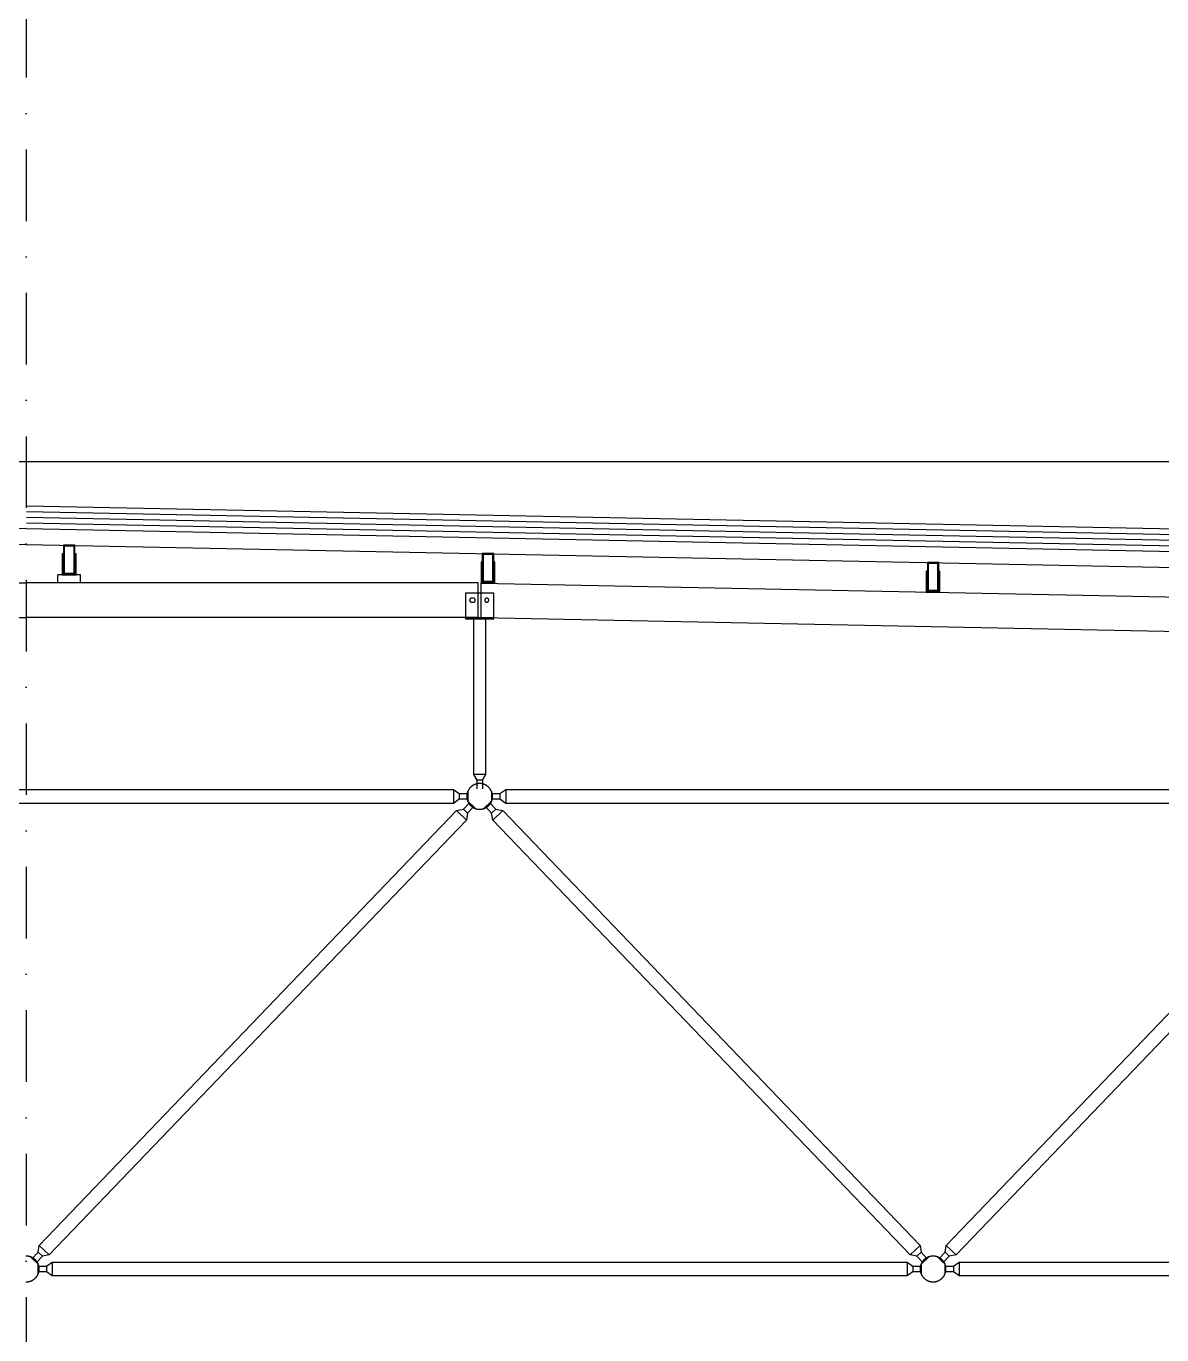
# Model space of a CAD drawing. Header units: centimetres. Extents: x 77182 to 116086, y 20619 to 33555.
# Drawn here: x 84609 to 85005.6, y 22535.4 to 22992.4 of the extents above; entities that cross this region are included whole.
import ezdxf

# ---------------------------------------------------------------- set-up
doc = ezdxf.new("R2010")
doc.units = ezdxf.units.CM
doc.header["$LTSCALE"] = 100
doc.linetypes.add('DASHDOT2', pattern=[0.5, 0.25, -0.125, 0, -0.125])
doc.linetypes.add('HIDDEN', pattern=[9.525, 6.35, -3.175])
for name, color, linetype in [('A-ANNO-GRID', 155, 'DASHDOT2'), ('A-ELEV-01', 255, 'Continuous'), ('A-ELEV-02', 253, 'Continuous'), ('A-WALL-INSL', 249, 'Continuous'), ('A-WALL-SNWPNL', 200, 'Continuous'), ('S-STEL', 3, 'Continuous')]:
    doc.layers.add(name, color=color, linetype=linetype)
doc.linetypes.add('BATTING', pattern='A,0.00254,-2.54,[134,ltypeshp.shx,S=2.54,R=0,X=-2.54,Y=0],-5.08,[134,ltypeshp.shx,S=2.54,R=180,X=2.54,Y=0],-2.54', length=10.16254)

msp = doc.modelspace()

# ---------------------------------------------------------------- linework, layer by layer
at = {"layer": 'A-ANNO-GRID'}
msp.add_line((84609.07, 23450.33), (84609.07, 21881.86), dxfattribs=at)
at = {"layer": 'A-ELEV-01'}
for points in [[(84609.04, 22811.41), (81834.04, 22755.91)], [(84609.04, 22811.41), (87384.04, 22755.91)], [(84451.21, 22797.94), (84609.04, 22797.94)], [(84766.88, 22797.94), (84609.04, 22797.94)], [(84628.04, 22800.81), (84620.04, 22800.81)], [(84620.04, 22797.94), (84620.04, 22800.81)], [(84628.04, 22797.94), (84628.04, 22800.81)], [(84766.88, 22794.44), (84766.88, 22797.94)], [(84767.88, 22794.44), (84767.88, 22797.94)], [(84767.88, 22797.93), (87304.72, 22747.19)], [(84451.21, 22785.94), (84609.04, 22785.94)], [(84766.88, 22785.94), (84609.04, 22785.94)], [(84767.88, 22785.93), (87304.72, 22735.19)]]:
    msp.add_lwpolyline(points, dxfattribs=at)
at = {"layer": 'A-ELEV-01', "linetype": 'HIDDEN', "ltscale": 0.05}
for points in [[(84766.88, 22785.95), (84766.88, 22794.44)], [(84767.88, 22785.92), (84767.88, 22794.44)]]:
    msp.add_lwpolyline(points, dxfattribs=at)
at = {"layer": 'A-ELEV-02'}
msp.add_line((81699.44, 22840.41), (87518.64, 22840.41), dxfattribs=at)
for points in [[(84626.14, 22801.11), (84621.94, 22801.11), (84621.94, 22808.11), (84621.64, 22808.11), (84621.64, 22800.81), (84626.44, 22800.81), (84626.44, 22808.11), (84626.14, 22808.11)], [(84772.38, 22798.23), (84768.18, 22798.23), (84768.18, 22805.23), (84767.88, 22805.23), (84767.88, 22797.93), (84772.68, 22797.93), (84772.68, 22805.23), (84772.38, 22805.23)], [(84927.81, 22795.08), (84923.61, 22795.08), (84923.61, 22802.08), (84923.31, 22802.08), (84923.31, 22794.78), (84928.11, 22794.78), (84928.11, 22802.08), (84927.81, 22802.08)], [(84772.38, 22794.44), (84762.38, 22794.44), (84762.38, 22785.44), (84772.38, 22785.44)], [(84770.58, 22791.94), (84770.58, 22791.95), (84770.58, 22791.97), (84770.57, 22791.98), (84770.57, 22792), (84770.57, 22792.02), (84770.57, 22792.03), (84770.57, 22792.05), (84770.56, 22792.07), (84770.56, 22792.08), (84770.56, 22792.1), (84770.55, 22792.11), (84770.55, 22792.13), (84770.54, 22792.15), (84770.54, 22792.16), (84770.53, 22792.18), (84770.53, 22792.2), (84770.52, 22792.21), (84770.51, 22792.23), (84770.51, 22792.24), (84770.5, 22792.26), (84770.49, 22792.27), (84770.48, 22792.29), (84770.47, 22792.31), (84770.46, 22792.32), (84770.45, 22792.34), (84770.44, 22792.35), (84770.43, 22792.36), (84770.42, 22792.38), (84770.41, 22792.39), (84770.4, 22792.41), (84770.38, 22792.42), (84770.37, 22792.43), (84770.36, 22792.45), (84770.35, 22792.46), (84770.33, 22792.47), (84770.32, 22792.48), (84770.3, 22792.49), (84770.29, 22792.5), (84770.27, 22792.51), (84770.26, 22792.52), (84770.24, 22792.53), (84770.23, 22792.54), (84770.21, 22792.55), (84770.2, 22792.56), (84770.18, 22792.57), (84770.17, 22792.57), (84770.15, 22792.58), (84770.13, 22792.59), (84770.12, 22792.59), (84770.1, 22792.6), (84770.09, 22792.61), (84770.07, 22792.61), (84770.05, 22792.62), (84770.04, 22792.62), (84770.02, 22792.62), (84770, 22792.63), (84769.99, 22792.63), (84769.97, 22792.63), (84769.96, 22792.63), (84769.94, 22792.63), (84769.92, 22792.64), (84769.91, 22792.64), (84769.89, 22792.64), (84769.88, 22792.64), (84769.86, 22792.64), (84769.85, 22792.64), (84769.83, 22792.64), (84769.81, 22792.63), (84769.8, 22792.63), (84769.78, 22792.63), (84769.77, 22792.63), (84769.75, 22792.63), (84769.73, 22792.62), (84769.72, 22792.62), (84769.7, 22792.62), (84769.68, 22792.61), (84769.67, 22792.61), (84769.65, 22792.6), (84769.64, 22792.59), (84769.62, 22792.59), (84769.6, 22792.58), (84769.59, 22792.57), (84769.57, 22792.57), (84769.56, 22792.56), (84769.54, 22792.55), (84769.52, 22792.54), (84769.51, 22792.53), (84769.49, 22792.52), (84769.48, 22792.51), (84769.46, 22792.5), (84769.45, 22792.49), (84769.44, 22792.48), (84769.42, 22792.47), (84769.41, 22792.46), (84769.39, 22792.45), (84769.38, 22792.43), (84769.37, 22792.42), (84769.36, 22792.41), (84769.34, 22792.39), (84769.33, 22792.38), (84769.32, 22792.36), (84769.31, 22792.35), (84769.3, 22792.34), (84769.29, 22792.32), (84769.28, 22792.31), (84769.27, 22792.29), (84769.26, 22792.27), (84769.25, 22792.26), (84769.25, 22792.24), (84769.24, 22792.23), (84769.23, 22792.21), (84769.23, 22792.2), (84769.22, 22792.18), (84769.21, 22792.16), (84769.21, 22792.15), (84769.2, 22792.13), (84769.2, 22792.11), (84769.2, 22792.1), (84769.19, 22792.08), (84769.19, 22792.07), (84769.19, 22792.05), (84769.18, 22792.03), (84769.18, 22792.02), (84769.18, 22792), (84769.18, 22791.98), (84769.18, 22791.97), (84769.18, 22791.95), (84769.18, 22791.94), (84769.18, 22791.92), (84769.18, 22791.91), (84769.18, 22791.89), (84769.18, 22791.87), (84769.18, 22791.86), (84769.18, 22791.84), (84769.19, 22791.83), (84769.19, 22791.81), (84769.19, 22791.79), (84769.2, 22791.78), (84769.2, 22791.76), (84769.2, 22791.75), (84769.21, 22791.73), (84769.21, 22791.71), (84769.22, 22791.7), (84769.23, 22791.68), (84769.23, 22791.66), (84769.24, 22791.65), (84769.25, 22791.63), (84769.25, 22791.62), (84769.26, 22791.6), (84769.27, 22791.59), (84769.28, 22791.57), (84769.29, 22791.55), (84769.3, 22791.54), (84769.31, 22791.53), (84769.32, 22791.51), (84769.33, 22791.5), (84769.34, 22791.48), (84769.36, 22791.47), (84769.37, 22791.46), (84769.38, 22791.44), (84769.39, 22791.43), (84769.41, 22791.42), (84769.42, 22791.41), (84769.44, 22791.39), (84769.45, 22791.38), (84769.46, 22791.37), (84769.48, 22791.36), (84769.49, 22791.35), (84769.51, 22791.34), (84769.52, 22791.33), (84769.54, 22791.32), (84769.56, 22791.32), (84769.57, 22791.31), (84769.59, 22791.3), (84769.6, 22791.29), (84769.62, 22791.29), (84769.64, 22791.28), (84769.65, 22791.28), (84769.67, 22791.27), (84769.68, 22791.26), (84769.7, 22791.26), (84769.72, 22791.26), (84769.73, 22791.25), (84769.75, 22791.25), (84769.77, 22791.25), (84769.78, 22791.24), (84769.8, 22791.24), (84769.81, 22791.24), (84769.83, 22791.24), (84769.85, 22791.24), (84769.86, 22791.24), (84769.88, 22791.24), (84769.89, 22791.24), (84769.91, 22791.24), (84769.92, 22791.24), (84769.94, 22791.24), (84769.96, 22791.24), (84769.97, 22791.24), (84769.99, 22791.25), (84770, 22791.25), (84770.02, 22791.25), (84770.04, 22791.26), (84770.05, 22791.26), (84770.07, 22791.26), (84770.09, 22791.27), (84770.1, 22791.28), (84770.12, 22791.28), (84770.13, 22791.29), (84770.15, 22791.29), (84770.17, 22791.3), (84770.18, 22791.31), (84770.2, 22791.32), (84770.21, 22791.32), (84770.23, 22791.33), (84770.24, 22791.34), (84770.26, 22791.35), (84770.27, 22791.36), (84770.29, 22791.37), (84770.3, 22791.38), (84770.32, 22791.39), (84770.33, 22791.41), (84770.35, 22791.42), (84770.36, 22791.43), (84770.37, 22791.44), (84770.38, 22791.46), (84770.4, 22791.47), (84770.41, 22791.48), (84770.42, 22791.5), (84770.43, 22791.51), (84770.44, 22791.53), (84770.45, 22791.54), (84770.46, 22791.55), (84770.47, 22791.57), (84770.48, 22791.59), (84770.49, 22791.6), (84770.5, 22791.62), (84770.51, 22791.63), (84770.51, 22791.65), (84770.52, 22791.66), (84770.53, 22791.68), (84770.53, 22791.7), (84770.54, 22791.71), (84770.54, 22791.73), (84770.55, 22791.75), (84770.55, 22791.76), (84770.56, 22791.78), (84770.56, 22791.79), (84770.56, 22791.81), (84770.57, 22791.83), (84770.57, 22791.84), (84770.57, 22791.86), (84770.57, 22791.87), (84770.57, 22791.89), (84770.58, 22791.91), (84770.58, 22791.92)], [(84771.88, 22723.41), (84771.88, 22723.51), (84771.87, 22723.61), (84771.87, 22723.71), (84771.86, 22723.81), (84771.85, 22723.92), (84771.83, 22724.02), (84771.82, 22724.12), (84771.8, 22724.23), (84771.78, 22724.33), (84771.76, 22724.44), (84771.73, 22724.54), (84771.7, 22724.65), (84771.67, 22724.75), (84771.64, 22724.86), (84771.6, 22724.96), (84771.56, 22725.07), (84771.52, 22725.17), (84771.47, 22725.27), (84771.42, 22725.37), (84771.37, 22725.48), (84771.32, 22725.58), (84771.26, 22725.68), (84771.2, 22725.77), (84771.14, 22725.87), (84771.08, 22725.97), (84771.01, 22726.06), (84770.94, 22726.15), (84770.87, 22726.25), (84770.8, 22726.33), (84770.72, 22726.42), (84770.64, 22726.51), (84770.56, 22726.59), (84770.48, 22726.67), (84770.39, 22726.75), (84770.3, 22726.83), (84770.21, 22726.9), (84770.12, 22726.97), (84770.03, 22727.04), (84769.93, 22727.11), (84769.84, 22727.18), (84769.74, 22727.24), (84769.64, 22727.3), (84769.54, 22727.35), (84769.44, 22727.41), (84769.34, 22727.46), (84769.24, 22727.51), (84769.14, 22727.55), (84769.03, 22727.59), (84768.93, 22727.63), (84768.82, 22727.67), (84768.72, 22727.7), (84768.61, 22727.74), (84768.51, 22727.76), (84768.4, 22727.79), (84768.3, 22727.81), (84768.2, 22727.83), (84768.09, 22727.85), (84767.99, 22727.87), (84767.88, 22727.88), (84767.78, 22727.89), (84767.68, 22727.9), (84767.58, 22727.9), (84767.48, 22727.91), (84767.38, 22727.91), (84767.28, 22727.91), (84767.18, 22727.9), (84767.07, 22727.9), (84766.97, 22727.89), (84766.87, 22727.88), (84766.77, 22727.87), (84766.66, 22727.85), (84766.56, 22727.83), (84766.45, 22727.81), (84766.35, 22727.79), (84766.24, 22727.76), (84766.14, 22727.74), (84766.03, 22727.7), (84765.93, 22727.67), (84765.82, 22727.63), (84765.72, 22727.59), (84765.62, 22727.55), (84765.51, 22727.51), (84765.41, 22727.46), (84765.31, 22727.41), (84765.21, 22727.35), (84765.11, 22727.3), (84765.01, 22727.24), (84764.91, 22727.18), (84764.82, 22727.11), (84764.72, 22727.04), (84764.63, 22726.97), (84764.54, 22726.9), (84764.45, 22726.83), (84764.36, 22726.75), (84764.28, 22726.67), (84764.19, 22726.59), (84764.11, 22726.51), (84764.03, 22726.42), (84763.96, 22726.33), (84763.88, 22726.25), (84763.81, 22726.15), (84763.74, 22726.06), (84763.67, 22725.97), (84763.61, 22725.87), (84763.55, 22725.77), (84763.49, 22725.68), (84763.43, 22725.58), (84763.38, 22725.48), (84763.33, 22725.37), (84763.28, 22725.27), (84763.24, 22725.17), (84763.19, 22725.07), (84763.15, 22724.96), (84763.12, 22724.86), (84763.08, 22724.75), (84763.05, 22724.65), (84763.02, 22724.54), (84763, 22724.44), (84762.97, 22724.33), (84762.95, 22724.23), (84762.93, 22724.12), (84762.92, 22724.02), (84762.91, 22723.92), (84762.89, 22723.81), (84762.89, 22723.71), (84762.88, 22723.61), (84762.88, 22723.51), (84762.88, 22723.41), (84762.88, 22723.31), (84762.88, 22723.21), (84762.89, 22723.11), (84762.89, 22723), (84762.91, 22722.9), (84762.92, 22722.8), (84762.93, 22722.69), (84762.95, 22722.59), (84762.97, 22722.49), (84763, 22722.38), (84763.02, 22722.28), (84763.05, 22722.17), (84763.08, 22722.07), (84763.12, 22721.96), (84763.15, 22721.86), (84763.19, 22721.75), (84763.24, 22721.65), (84763.28, 22721.55), (84763.33, 22721.44), (84763.38, 22721.34), (84763.43, 22721.24), (84763.49, 22721.14), (84763.55, 22721.04), (84763.61, 22720.95), (84763.67, 22720.85), (84763.74, 22720.76), (84763.81, 22720.66), (84763.88, 22720.57), (84763.96, 22720.48), (84764.03, 22720.4), (84764.11, 22720.31), (84764.19, 22720.23), (84764.28, 22720.15), (84764.36, 22720.07), (84764.45, 22719.99), (84764.54, 22719.92), (84764.63, 22719.84), (84764.72, 22719.77), (84764.82, 22719.71), (84764.91, 22719.64), (84765.01, 22719.58), (84765.11, 22719.52), (84765.21, 22719.47), (84765.31, 22719.41), (84765.41, 22719.36), (84765.51, 22719.31), (84765.62, 22719.27), (84765.72, 22719.22), (84765.82, 22719.19), (84765.93, 22719.15), (84766.03, 22719.11), (84766.14, 22719.08), (84766.24, 22719.05), (84766.35, 22719.03), (84766.45, 22719), (84766.56, 22718.98), (84766.66, 22718.97), (84766.77, 22718.95), (84766.87, 22718.94), (84766.97, 22718.93), (84767.07, 22718.92), (84767.18, 22718.91), (84767.28, 22718.91), (84767.38, 22718.91), (84767.48, 22718.91), (84767.58, 22718.91), (84767.68, 22718.92), (84767.78, 22718.93), (84767.88, 22718.94), (84767.99, 22718.95), (84768.09, 22718.97), (84768.2, 22718.98), (84768.3, 22719), (84768.4, 22719.03), (84768.51, 22719.05), (84768.61, 22719.08), (84768.72, 22719.11), (84768.82, 22719.15), (84768.93, 22719.19), (84769.03, 22719.22), (84769.14, 22719.27), (84769.24, 22719.31), (84769.34, 22719.36), (84769.44, 22719.41), (84769.54, 22719.47), (84769.64, 22719.52), (84769.74, 22719.58), (84769.84, 22719.64), (84769.93, 22719.71), (84770.03, 22719.77), (84770.12, 22719.84), (84770.21, 22719.92), (84770.3, 22719.99), (84770.39, 22720.07), (84770.48, 22720.15), (84770.56, 22720.23), (84770.64, 22720.31), (84770.72, 22720.4), (84770.8, 22720.48), (84770.87, 22720.57), (84770.94, 22720.66), (84771.01, 22720.76), (84771.08, 22720.85), (84771.14, 22720.95), (84771.2, 22721.04), (84771.26, 22721.14), (84771.32, 22721.24), (84771.37, 22721.34), (84771.42, 22721.44), (84771.47, 22721.55), (84771.52, 22721.65), (84771.56, 22721.75), (84771.6, 22721.86), (84771.64, 22721.96), (84771.67, 22722.07), (84771.7, 22722.17), (84771.73, 22722.28), (84771.76, 22722.38), (84771.78, 22722.49), (84771.8, 22722.59), (84771.82, 22722.69), (84771.83, 22722.8), (84771.85, 22722.9), (84771.86, 22723), (84771.87, 22723.11), (84771.87, 22723.21), (84771.88, 22723.31)], [(84611.16, 22562.06), (84613.24, 22564.22), (84613.6, 22566.65), (84759.33, 22718.52), (84761.74, 22718.98), (84763.82, 22721.14), (84765.26, 22719.76), (84763.18, 22717.59), (84762.82, 22715.17), (84617.09, 22563.3), (84614.68, 22562.84), (84612.6, 22560.67)], [(84770.94, 22721.14), (84773.01, 22718.98), (84775.42, 22718.52), (84921.15, 22566.65), (84921.52, 22564.22), (84923.59, 22562.06), (84922.15, 22560.67), (84920.07, 22562.84), (84917.67, 22563.3), (84771.93, 22715.17), (84771.57, 22717.59), (84769.49, 22719.76)], [(84927.83, 22562.06), (84929.9, 22564.22), (84930.27, 22566.65), (85076, 22718.52), (85078.41, 22718.98), (85080.48, 22721.14), (85081.93, 22719.76), (85079.85, 22717.59), (85079.49, 22715.17), (84933.75, 22563.3), (84931.35, 22562.84), (84929.27, 22560.67)], [(84930.21, 22558.41), (84930.21, 22558.51), (84930.21, 22558.61), (84930.2, 22558.71), (84930.19, 22558.81), (84930.18, 22558.92), (84930.17, 22559.02), (84930.15, 22559.12), (84930.13, 22559.23), (84930.11, 22559.33), (84930.09, 22559.44), (84930.06, 22559.54), (84930.04, 22559.65), (84930, 22559.75), (84929.97, 22559.86), (84929.93, 22559.96), (84929.89, 22560.07), (84929.85, 22560.17), (84929.81, 22560.27), (84929.76, 22560.37), (84929.71, 22560.48), (84929.65, 22560.58), (84929.6, 22560.68), (84929.54, 22560.77), (84929.48, 22560.87), (84929.41, 22560.97), (84929.34, 22561.06), (84929.28, 22561.15), (84929.2, 22561.25), (84929.13, 22561.33), (84929.05, 22561.42), (84928.97, 22561.51), (84928.89, 22561.59), (84928.81, 22561.67), (84928.72, 22561.75), (84928.64, 22561.83), (84928.55, 22561.9), (84928.46, 22561.97), (84928.36, 22562.04), (84928.27, 22562.11), (84928.17, 22562.18), (84928.08, 22562.24), (84927.98, 22562.3), (84927.88, 22562.35), (84927.78, 22562.41), (84927.68, 22562.46), (84927.57, 22562.51), (84927.47, 22562.55), (84927.37, 22562.59), (84927.26, 22562.63), (84927.16, 22562.67), (84927.05, 22562.7), (84926.95, 22562.74), (84926.84, 22562.76), (84926.74, 22562.79), (84926.63, 22562.81), (84926.53, 22562.83), (84926.42, 22562.85), (84926.32, 22562.87), (84926.22, 22562.88), (84926.11, 22562.89), (84926.01, 22562.9), (84925.91, 22562.9), (84925.81, 22562.91), (84925.71, 22562.91), (84925.61, 22562.91), (84925.51, 22562.9), (84925.41, 22562.9), (84925.31, 22562.89), (84925.2, 22562.88), (84925.1, 22562.87), (84925, 22562.85), (84924.89, 22562.83), (84924.79, 22562.81), (84924.68, 22562.79), (84924.58, 22562.76), (84924.47, 22562.74), (84924.37, 22562.7), (84924.26, 22562.67), (84924.16, 22562.63), (84924.05, 22562.59), (84923.95, 22562.55), (84923.85, 22562.51), (84923.74, 22562.46), (84923.64, 22562.41), (84923.54, 22562.35), (84923.44, 22562.3), (84923.34, 22562.24), (84923.25, 22562.18), (84923.15, 22562.11), (84923.06, 22562.04), (84922.96, 22561.97), (84922.87, 22561.9), (84922.78, 22561.83), (84922.7, 22561.75), (84922.61, 22561.67), (84922.53, 22561.59), (84922.45, 22561.51), (84922.37, 22561.42), (84922.29, 22561.33), (84922.22, 22561.25), (84922.14, 22561.15), (84922.07, 22561.06), (84922.01, 22560.97), (84921.94, 22560.87), (84921.88, 22560.77), (84921.82, 22560.68), (84921.77, 22560.58), (84921.71, 22560.48), (84921.66, 22560.37), (84921.61, 22560.27), (84921.57, 22560.17), (84921.53, 22560.07), (84921.49, 22559.96), (84921.45, 22559.86), (84921.41, 22559.75), (84921.38, 22559.65), (84921.35, 22559.54), (84921.33, 22559.44), (84921.31, 22559.33), (84921.28, 22559.23), (84921.27, 22559.12), (84921.25, 22559.02), (84921.24, 22558.92), (84921.23, 22558.81), (84921.22, 22558.71), (84921.21, 22558.61), (84921.21, 22558.51), (84921.21, 22558.41), (84921.21, 22558.31), (84921.21, 22558.21), (84921.22, 22558.11), (84921.23, 22558), (84921.24, 22557.9), (84921.25, 22557.8), (84921.27, 22557.69), (84921.28, 22557.59), (84921.31, 22557.49), (84921.33, 22557.38), (84921.35, 22557.28), (84921.38, 22557.17), (84921.41, 22557.07), (84921.45, 22556.96), (84921.49, 22556.86), (84921.53, 22556.75), (84921.57, 22556.65), (84921.61, 22556.55), (84921.66, 22556.44), (84921.71, 22556.34), (84921.77, 22556.24), (84921.82, 22556.14), (84921.88, 22556.04), (84921.94, 22555.95), (84922.01, 22555.85), (84922.07, 22555.76), (84922.14, 22555.66), (84922.22, 22555.57), (84922.29, 22555.48), (84922.37, 22555.4), (84922.45, 22555.31), (84922.53, 22555.23), (84922.61, 22555.15), (84922.7, 22555.07), (84922.78, 22554.99), (84922.87, 22554.92), (84922.96, 22554.84), (84923.06, 22554.77), (84923.15, 22554.71), (84923.25, 22554.64), (84923.34, 22554.58), (84923.44, 22554.52), (84923.54, 22554.47), (84923.64, 22554.41), (84923.74, 22554.36), (84923.85, 22554.31), (84923.95, 22554.27), (84924.05, 22554.22), (84924.16, 22554.19), (84924.26, 22554.15), (84924.37, 22554.11), (84924.47, 22554.08), (84924.58, 22554.05), (84924.68, 22554.03), (84924.79, 22554), (84924.89, 22553.98), (84925, 22553.97), (84925.1, 22553.95), (84925.2, 22553.94), (84925.31, 22553.93), (84925.41, 22553.92), (84925.51, 22553.91), (84925.61, 22553.91), (84925.71, 22553.91), (84925.81, 22553.91), (84925.91, 22553.91), (84926.01, 22553.92), (84926.11, 22553.93), (84926.22, 22553.94), (84926.32, 22553.95), (84926.42, 22553.97), (84926.53, 22553.98), (84926.63, 22554), (84926.74, 22554.03), (84926.84, 22554.05), (84926.95, 22554.08), (84927.05, 22554.11), (84927.16, 22554.15), (84927.26, 22554.19), (84927.37, 22554.22), (84927.47, 22554.27), (84927.57, 22554.31), (84927.68, 22554.36), (84927.78, 22554.41), (84927.88, 22554.47), (84927.98, 22554.52), (84928.08, 22554.58), (84928.17, 22554.64), (84928.27, 22554.71), (84928.36, 22554.77), (84928.46, 22554.84), (84928.55, 22554.92), (84928.64, 22554.99), (84928.72, 22555.07), (84928.81, 22555.15), (84928.89, 22555.23), (84928.97, 22555.31), (84929.05, 22555.4), (84929.13, 22555.48), (84929.2, 22555.57), (84929.28, 22555.66), (84929.34, 22555.76), (84929.41, 22555.85), (84929.48, 22555.95), (84929.54, 22556.04), (84929.6, 22556.14), (84929.65, 22556.24), (84929.71, 22556.34), (84929.76, 22556.44), (84929.81, 22556.55), (84929.85, 22556.65), (84929.89, 22556.75), (84929.93, 22556.86), (84929.97, 22556.96), (84930, 22557.07), (84930.04, 22557.17), (84930.06, 22557.28), (84930.09, 22557.38), (84930.11, 22557.49), (84930.13, 22557.59), (84930.15, 22557.69), (84930.17, 22557.8), (84930.18, 22557.9), (84930.19, 22558), (84930.2, 22558.11), (84930.21, 22558.21), (84930.21, 22558.31)]]:
    msp.add_lwpolyline(points, close=True, dxfattribs=at)
for points in [[(84621.64, 22806.81), (84621.94, 22806.81)], [(84621.64, 22805.41), (84621.94, 22805.41)], [(84626.14, 22806.81), (84626.44, 22806.81)], [(84626.14, 22805.41), (84626.44, 22805.41)], [(84767.88, 22803.93), (84768.18, 22803.93)], [(84767.88, 22802.53), (84768.18, 22802.53)], [(84772.38, 22803.93), (84772.68, 22803.93)], [(84772.38, 22802.53), (84772.68, 22802.53)], [(84923.31, 22800.78), (84923.61, 22800.78)], [(84923.31, 22799.38), (84923.61, 22799.38)], [(84927.81, 22800.78), (84928.11, 22800.78)], [(84927.81, 22799.38), (84928.11, 22799.38)], [(84764.58, 22792.64), (84764.56, 22792.64), (84764.55, 22792.64), (84764.53, 22792.64), (84764.51, 22792.63), (84764.5, 22792.63), (84764.48, 22792.63), (84764.47, 22792.63), (84764.45, 22792.63), (84764.43, 22792.62), (84764.42, 22792.62), (84764.4, 22792.62), (84764.38, 22792.61), (84764.37, 22792.61), (84764.35, 22792.6), (84764.34, 22792.59), (84764.32, 22792.59), (84764.3, 22792.58), (84764.29, 22792.57), (84764.27, 22792.57), (84764.26, 22792.56), (84764.24, 22792.55), (84764.22, 22792.54), (84764.21, 22792.53), (84764.19, 22792.52), (84764.18, 22792.51), (84764.16, 22792.5), (84764.15, 22792.49), (84764.14, 22792.48), (84764.12, 22792.47), (84764.11, 22792.46), (84764.09, 22792.45), (84764.08, 22792.43), (84764.07, 22792.42), (84764.06, 22792.41), (84764.04, 22792.39), (84764.03, 22792.38), (84764.02, 22792.36), (84764.01, 22792.35), (84764, 22792.34), (84763.99, 22792.32), (84763.98, 22792.31), (84763.97, 22792.29), (84763.96, 22792.27), (84763.95, 22792.26), (84763.95, 22792.24), (84763.94, 22792.23), (84763.93, 22792.21), (84763.93, 22792.2), (84763.92, 22792.18), (84763.91, 22792.16), (84763.91, 22792.15), (84763.9, 22792.13), (84763.9, 22792.11), (84763.9, 22792.1), (84763.89, 22792.08), (84763.89, 22792.07), (84763.89, 22792.05), (84763.88, 22792.03), (84763.88, 22792.02), (84763.88, 22792), (84763.88, 22791.98), (84763.88, 22791.97), (84763.88, 22791.95), (84763.88, 22791.94), (84763.88, 22791.92), (84763.88, 22791.91), (84763.88, 22791.89), (84763.88, 22791.87), (84763.88, 22791.86), (84763.88, 22791.84), (84763.89, 22791.83), (84763.89, 22791.81), (84763.89, 22791.79), (84763.9, 22791.78), (84763.9, 22791.76), (84763.9, 22791.75), (84763.91, 22791.73), (84763.91, 22791.71), (84763.92, 22791.7), (84763.93, 22791.68), (84763.93, 22791.66), (84763.94, 22791.65), (84763.95, 22791.63), (84763.95, 22791.62), (84763.96, 22791.6), (84763.97, 22791.59), (84763.98, 22791.57), (84763.99, 22791.55), (84764, 22791.54), (84764.01, 22791.53), (84764.02, 22791.51), (84764.03, 22791.5), (84764.04, 22791.48), (84764.06, 22791.47), (84764.07, 22791.46), (84764.08, 22791.44), (84764.09, 22791.43), (84764.11, 22791.42), (84764.12, 22791.41), (84764.14, 22791.39), (84764.15, 22791.38), (84764.16, 22791.37), (84764.18, 22791.36), (84764.19, 22791.35), (84764.21, 22791.34), (84764.22, 22791.33), (84764.24, 22791.32), (84764.26, 22791.32), (84764.27, 22791.31), (84764.29, 22791.3), (84764.3, 22791.29), (84764.32, 22791.29), (84764.34, 22791.28), (84764.35, 22791.28), (84764.37, 22791.27), (84764.38, 22791.26), (84764.4, 22791.26), (84764.42, 22791.26), (84764.43, 22791.25), (84764.45, 22791.25), (84764.47, 22791.25), (84764.48, 22791.24), (84764.5, 22791.24), (84764.51, 22791.24), (84764.53, 22791.24), (84764.55, 22791.24), (84764.56, 22791.24), (84764.58, 22791.24)], [(84765.18, 22792.64), (84764.58, 22792.64)], [(84764.58, 22791.24), (84765.18, 22791.24)], [(84765.18, 22791.24), (84765.19, 22791.24), (84765.21, 22791.24), (84765.22, 22791.24), (84765.24, 22791.24), (84765.26, 22791.24), (84765.27, 22791.24), (84765.29, 22791.25), (84765.3, 22791.25), (84765.32, 22791.25), (84765.34, 22791.26), (84765.35, 22791.26), (84765.37, 22791.26), (84765.39, 22791.27), (84765.4, 22791.28), (84765.42, 22791.28), (84765.43, 22791.29), (84765.45, 22791.29), (84765.47, 22791.3), (84765.48, 22791.31), (84765.5, 22791.32), (84765.51, 22791.32), (84765.53, 22791.33), (84765.54, 22791.34), (84765.56, 22791.35), (84765.57, 22791.36), (84765.59, 22791.37), (84765.6, 22791.38), (84765.62, 22791.39), (84765.63, 22791.41), (84765.65, 22791.42), (84765.66, 22791.43), (84765.67, 22791.44), (84765.68, 22791.46), (84765.7, 22791.47), (84765.71, 22791.48), (84765.72, 22791.5), (84765.73, 22791.51), (84765.74, 22791.53), (84765.75, 22791.54), (84765.76, 22791.55), (84765.77, 22791.57), (84765.78, 22791.59), (84765.79, 22791.6), (84765.8, 22791.62), (84765.81, 22791.63), (84765.81, 22791.65), (84765.82, 22791.66), (84765.83, 22791.68), (84765.83, 22791.7), (84765.84, 22791.71), (84765.84, 22791.73), (84765.85, 22791.75), (84765.85, 22791.76), (84765.86, 22791.78), (84765.86, 22791.79), (84765.86, 22791.81), (84765.87, 22791.83), (84765.87, 22791.84), (84765.87, 22791.86), (84765.87, 22791.87), (84765.87, 22791.89), (84765.88, 22791.91), (84765.88, 22791.92), (84765.88, 22791.94), (84765.88, 22791.95), (84765.88, 22791.97), (84765.87, 22791.98), (84765.87, 22792), (84765.87, 22792.02), (84765.87, 22792.03), (84765.87, 22792.05), (84765.86, 22792.07), (84765.86, 22792.08), (84765.86, 22792.1), (84765.85, 22792.11), (84765.85, 22792.13), (84765.84, 22792.15), (84765.84, 22792.16), (84765.83, 22792.18), (84765.83, 22792.2), (84765.82, 22792.21), (84765.81, 22792.23), (84765.81, 22792.24), (84765.8, 22792.26), (84765.79, 22792.27), (84765.78, 22792.29), (84765.77, 22792.31), (84765.76, 22792.32), (84765.75, 22792.34), (84765.74, 22792.35), (84765.73, 22792.36), (84765.72, 22792.38), (84765.71, 22792.39), (84765.7, 22792.41), (84765.68, 22792.42), (84765.67, 22792.43), (84765.66, 22792.45), (84765.65, 22792.46), (84765.63, 22792.47), (84765.62, 22792.48), (84765.6, 22792.49), (84765.59, 22792.5), (84765.57, 22792.51), (84765.56, 22792.52), (84765.54, 22792.53), (84765.53, 22792.54), (84765.51, 22792.55), (84765.5, 22792.56), (84765.48, 22792.57), (84765.47, 22792.57), (84765.45, 22792.58), (84765.43, 22792.59), (84765.42, 22792.59), (84765.4, 22792.6), (84765.39, 22792.61), (84765.37, 22792.61), (84765.35, 22792.62), (84765.34, 22792.62), (84765.32, 22792.62), (84765.3, 22792.63), (84765.29, 22792.63), (84765.27, 22792.63), (84765.26, 22792.63), (84765.24, 22792.63), (84765.22, 22792.64), (84765.21, 22792.64), (84765.19, 22792.64), (84765.18, 22792.64)], [(84765.26, 22785.44), (84765.26, 22731.11)], [(84769.5, 22731.11), (84769.5, 22785.44)], [(84765.26, 22731.11), (84766.38, 22729.11)], [(84769.5, 22731.11), (84765.26, 22731.11)], [(84768.38, 22729.11), (84769.5, 22731.11)], [(84454.81, 22724.41), (84457.81, 22724.41), (84459.81, 22725.82), (84758.28, 22725.82), (84760.28, 22724.41), (84763.28, 22724.41)], [(84758.28, 22725.82), (84758.28, 22720.99)], [(84763.28, 22725.26), (84763.28, 22721.55)], [(84766.38, 22729.11), (84766.38, 22726.11)], [(84768.38, 22729.11), (84766.38, 22729.11)], [(84768.38, 22729.11), (84768.38, 22726.11)], [(84771.48, 22724.41), (84774.48, 22724.41), (84776.48, 22725.82), (85074.94, 22725.82), (85076.94, 22724.41), (85079.94, 22724.41)], [(84771.48, 22725.26), (84771.48, 22721.55)], [(84776.48, 22725.82), (84776.48, 22720.99)], [(84763.28, 22722.41), (84760.28, 22722.41), (84758.28, 22720.99), (84459.81, 22720.99), (84457.81, 22722.41), (84454.81, 22722.41)], [(84760.28, 22724.41), (84760.28, 22722.41)], [(84763.2, 22721.73), (84765.88, 22719.17)], [(84771.55, 22721.73), (84768.88, 22719.17)], [(85079.94, 22722.41), (85076.94, 22722.41), (85074.94, 22720.99), (84776.48, 22720.99), (84774.48, 22722.41), (84771.48, 22722.41)], [(84774.48, 22724.41), (84774.48, 22722.41)], [(84759.33, 22718.52), (84762.82, 22715.17)], [(84761.74, 22718.98), (84763.18, 22717.59)], [(84773.01, 22718.98), (84771.57, 22717.59)], [(84775.42, 22718.52), (84771.93, 22715.17)], [(84613.6, 22566.65), (84617.09, 22563.3)], [(84921.15, 22566.65), (84917.67, 22563.3)], [(84930.27, 22566.65), (84933.75, 22563.3)], [(84608.94, 22553.91), (84609.04, 22553.91), (84609.14, 22553.91), (84609.24, 22553.91), (84609.35, 22553.92), (84609.45, 22553.93), (84609.55, 22553.94), (84609.65, 22553.95), (84609.76, 22553.97), (84609.86, 22553.98), (84609.97, 22554), (84610.07, 22554.03), (84610.18, 22554.05), (84610.28, 22554.08), (84610.39, 22554.11), (84610.49, 22554.15), (84610.6, 22554.19), (84610.7, 22554.22), (84610.8, 22554.27), (84610.91, 22554.31), (84611.01, 22554.36), (84611.11, 22554.41), (84611.21, 22554.47), (84611.31, 22554.52), (84611.41, 22554.58), (84611.51, 22554.64), (84611.6, 22554.71), (84611.7, 22554.77), (84611.79, 22554.84), (84611.88, 22554.92), (84611.97, 22554.99), (84612.06, 22555.07), (84612.14, 22555.15), (84612.23, 22555.23), (84612.31, 22555.31), (84612.39, 22555.4), (84612.46, 22555.48), (84612.54, 22555.57), (84612.61, 22555.66), (84612.68, 22555.76), (84612.75, 22555.85), (84612.81, 22555.95), (84612.87, 22556.04), (84612.93, 22556.14), (84612.99, 22556.24), (84613.04, 22556.34), (84613.09, 22556.44), (84613.14, 22556.55), (84613.18, 22556.65), (84613.23, 22556.75), (84613.27, 22556.86), (84613.3, 22556.96), (84613.34, 22557.07), (84613.37, 22557.17), (84613.4, 22557.28), (84613.42, 22557.38), (84613.45, 22557.49), (84613.47, 22557.59), (84613.49, 22557.69), (84613.5, 22557.8), (84613.51, 22557.9), (84613.53, 22558), (84613.53, 22558.11), (84613.54, 22558.21), (84613.54, 22558.31), (84613.54, 22558.41), (84613.54, 22558.51), (84613.54, 22558.61), (84613.53, 22558.71), (84613.53, 22558.81), (84613.51, 22558.92), (84613.5, 22559.02), (84613.49, 22559.12), (84613.47, 22559.23), (84613.45, 22559.33), (84613.42, 22559.44), (84613.4, 22559.54), (84613.37, 22559.65), (84613.34, 22559.75), (84613.3, 22559.86), (84613.27, 22559.96), (84613.23, 22560.07), (84613.18, 22560.17), (84613.14, 22560.27), (84613.09, 22560.37), (84613.04, 22560.48), (84612.99, 22560.58), (84612.93, 22560.68), (84612.87, 22560.77), (84612.81, 22560.87), (84612.75, 22560.97), (84612.68, 22561.06), (84612.61, 22561.15), (84612.54, 22561.25), (84612.46, 22561.33), (84612.39, 22561.42), (84612.31, 22561.51), (84612.23, 22561.59), (84612.14, 22561.67), (84612.06, 22561.75), (84611.97, 22561.83), (84611.88, 22561.9), (84611.79, 22561.97), (84611.7, 22562.04), (84611.6, 22562.11), (84611.51, 22562.18), (84611.41, 22562.24), (84611.31, 22562.3), (84611.21, 22562.35), (84611.11, 22562.41), (84611.01, 22562.46), (84610.91, 22562.51), (84610.8, 22562.55), (84610.7, 22562.59), (84610.6, 22562.63), (84610.49, 22562.67), (84610.39, 22562.7), (84610.28, 22562.74), (84610.18, 22562.76), (84610.07, 22562.79), (84609.97, 22562.81), (84609.86, 22562.83), (84609.76, 22562.85), (84609.65, 22562.87), (84609.55, 22562.88), (84609.45, 22562.89), (84609.35, 22562.9), (84609.24, 22562.9), (84609.14, 22562.91), (84609.04, 22562.91), (84608.94, 22562.91)], [(84610.54, 22562.65), (84613.22, 22560.08)], [(84613.14, 22559.41), (84616.14, 22559.41), (84618.14, 22560.82), (84916.61, 22560.82), (84918.61, 22559.41), (84921.61, 22559.41)], [(84613.24, 22564.22), (84614.68, 22562.84)], [(84618.14, 22560.82), (84618.14, 22555.99)], [(84916.61, 22560.82), (84916.61, 22555.99)], [(84921.52, 22564.22), (84920.07, 22562.84)], [(84924.21, 22562.65), (84921.53, 22560.08)], [(84927.21, 22562.65), (84929.89, 22560.08)], [(84929.81, 22559.41), (84932.81, 22559.41), (84934.81, 22560.82), (85233.28, 22560.82), (85235.28, 22559.41), (85238.28, 22559.41)], [(84929.9, 22564.22), (84931.35, 22562.84)], [(84934.81, 22560.82), (84934.81, 22555.99)], [(84613.14, 22560.26), (84613.14, 22556.55)], [(84921.61, 22557.41), (84918.61, 22557.41), (84916.61, 22555.99), (84618.14, 22555.99), (84616.14, 22557.41), (84613.14, 22557.41)], [(84616.14, 22559.41), (84616.14, 22557.41)], [(84918.61, 22559.41), (84918.61, 22557.41)], [(84921.61, 22560.26), (84921.61, 22556.55)], [(84929.81, 22560.26), (84929.81, 22556.55)], [(85238.28, 22557.41), (85235.28, 22557.41), (85233.28, 22555.99), (84934.81, 22555.99), (84932.81, 22557.41), (84929.81, 22557.41)], [(84932.81, 22559.41), (84932.81, 22557.41)]]:
    msp.add_lwpolyline(points, dxfattribs=at)
at = {"layer": 'A-ELEV-02', "linetype": 'HIDDEN', "ltscale": 0.1}
msp.add_lwpolyline([(84762.38, 22785.94), (84772.38, 22785.94)], dxfattribs=at)
at = {"layer": 'A-WALL-INSL'}
for points in [[(84609.12, 22820.91), (87384.04, 22765.41)], [(84609.2, 22824.91), (87384.04, 22769.41)]]:
    msp.add_lwpolyline(points, dxfattribs=at)
at = {"layer": 'A-WALL-INSL', "linetype": 'BATTING', "ltscale": 0.002}
for points in [[(84609.16, 22822.91), (87384.08, 22767.41)], [(84609.08, 22818.91), (87384.08, 22763.41)]]:
    msp.add_lwpolyline(points, dxfattribs=at)
at = {"layer": 'A-WALL-SNWPNL', "ltscale": 100}
for points in [[(84609.04, 22816.91), (81834.04, 22761.41)], [(84609.04, 22816.91), (87384.04, 22761.41)]]:
    msp.add_lwpolyline(points, dxfattribs=at)
at = {"layer": 'S-STEL'}
for points in [[(84622.04, 22801.11), (84626.04, 22801.11), (84626.04, 22811.11), (84622.04, 22811.11)], [(84622.34, 22801.41), (84625.74, 22801.41), (84625.74, 22810.81), (84622.34, 22810.81)], [(84768.28, 22798.23), (84772.28, 22798.23), (84772.28, 22808.23), (84768.28, 22808.23)], [(84768.58, 22798.53), (84771.98, 22798.53), (84771.98, 22807.93), (84768.58, 22807.93)], [(84923.71, 22795.08), (84927.71, 22795.08), (84927.71, 22805.08), (84923.71, 22805.08)], [(84924.01, 22795.38), (84927.41, 22795.38), (84927.41, 22804.78), (84924.01, 22804.78)]]:
    msp.add_lwpolyline(points, close=True, dxfattribs=at)

doc.saveas('drawing.dxf')
